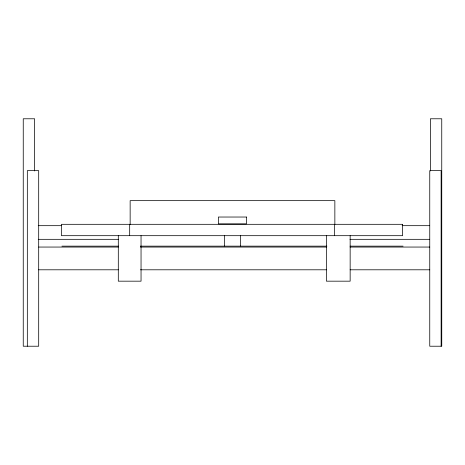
<?xml version="1.0" encoding="UTF-8"?>
<svg xmlns="http://www.w3.org/2000/svg" width="465" height="465" viewBox="0 0 465 465"><rect width="100%" height="100%" fill="white"/><g stroke="black" fill="none" stroke-linecap="round" stroke-linejoin="round"><path stroke-width="0.7" d="M38.24 225.676L61.415 225.676M402.138 225.676L429.654 225.676M38.24 239.324L118.616 239.324M350.005 239.324L429.654 239.324M61.915 246.148L118.534 246.148M140.314 246.148L326.901 246.148M350.093 246.148L403.085 246.148M38.694 247.055L118.302 247.055M140.436 247.055L326.424 247.055M350.151 247.055L429.753 247.055M38.694 269.799L118.302 269.799M140.436 269.799L326.424 269.799M350.151 269.799L429.753 269.799M441.128 346.222L441.128 170.638L429.753 170.638L429.753 346.222L441.75 346.222L441.75 118.778L430.375 118.778L430.375 170.975M350.151 235.685L350.151 281.174L326.424 281.174L326.424 235.685M334.852 224.485L334.852 200.659L130.148 200.659L130.148 224.485M334.376 224.31L334.376 235.685M240.359 235.273L240.359 245.979M224.461 235.273L224.461 245.979M141.046 235.685L141.046 281.174L118.302 281.174L118.302 235.685M129.677 224.31L129.677 235.685M34.625 170.975L34.625 118.778L23.25 118.778L23.25 346.222L38.694 346.222L38.694 170.638L27.325 170.638L27.325 346.222M246.45 217.033L218.376 217.033L218.376 223.857L246.45 223.857L246.45 217.033M402.609 224.31L61.438 224.31L61.438 235.685L402.609 235.685L402.609 224.31"/></g></svg>
